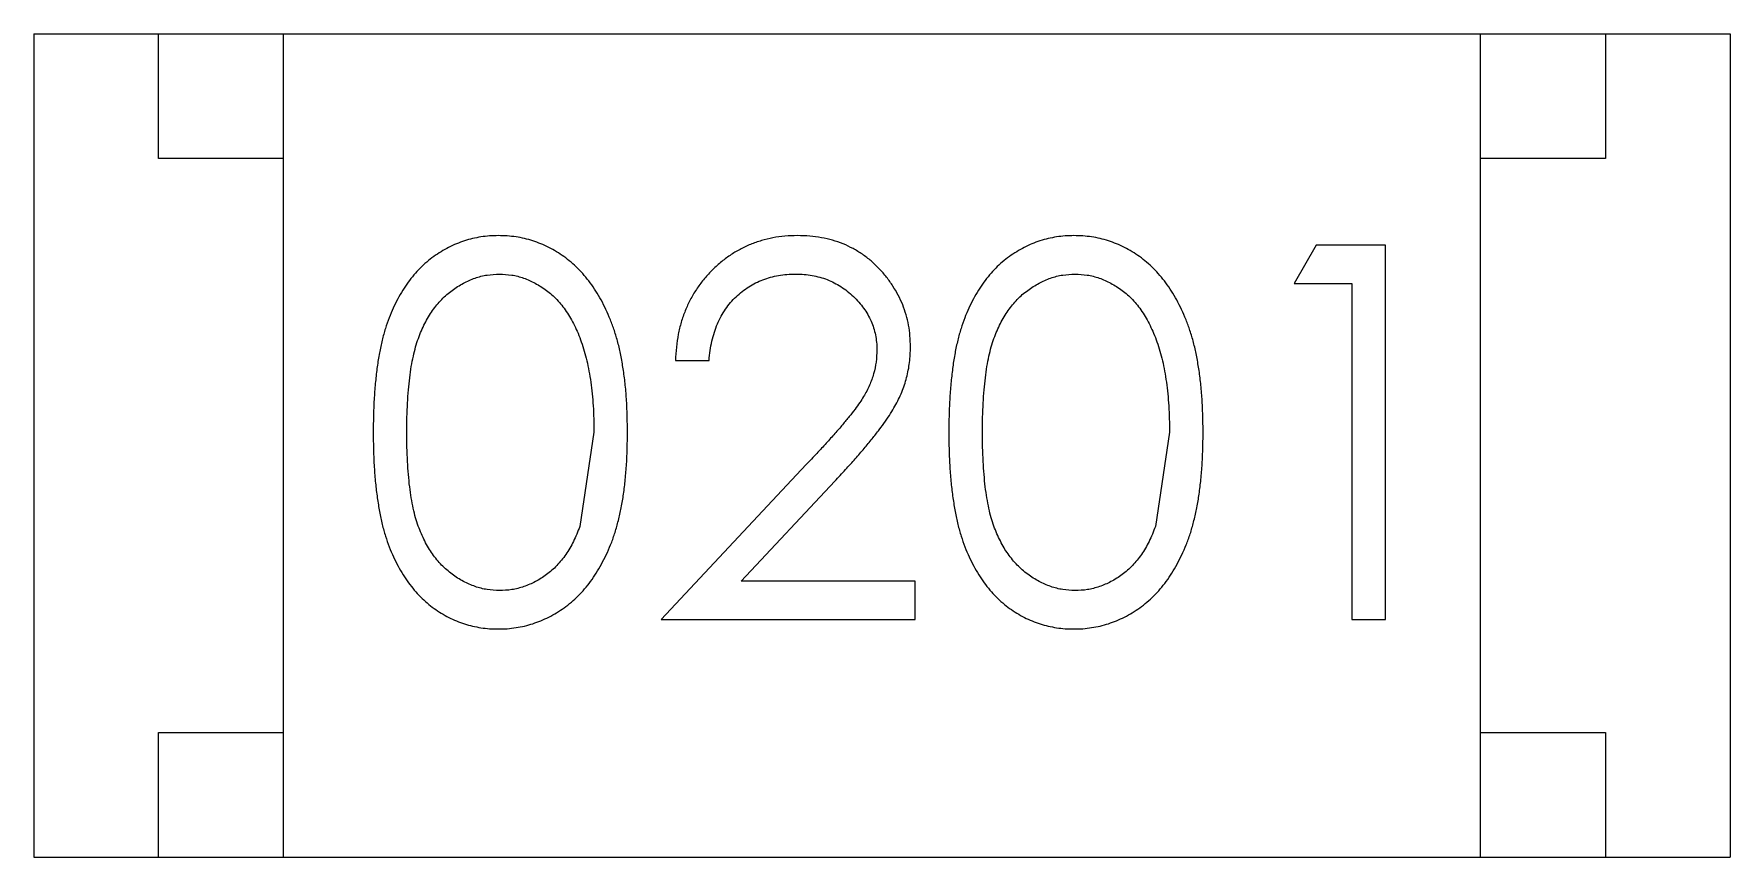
# Model space of a CAD drawing. Header units: inches. Extents: x 246 to 500, y -220 to -17.
# Drawn here: x 474.865 to 475.545, y -162.174 to -161.844 of the extents above; entities that cross this region are included whole.
import ezdxf

# ---------------------------------------------------------------- set-up
doc = ezdxf.new("R2010")
doc.units = ezdxf.units.IN
doc.header["$LTSCALE"] = 1.21
doc.header["$MEASUREMENT"] = 0
doc.layers.get('0').update_dxf_attribs({"linetype": 'CONTINUOUS'})

msp = doc.modelspace()

# ---------------------------------------------------------------- linework, layer by layer
at = {"color": 7, "linetype": 'Continuous'}
for p, q in [((474.865, -161.8438), (475.545, -161.8438)), ((474.865, -161.8438), (474.865, -162.1738)), ((474.915, -161.8938), (474.915, -161.8438)), ((474.965, -162.1738), (474.965, -161.8438)), ((475.445, -162.1738), (475.445, -161.8438)), ((475.495, -161.8438), (475.495, -161.8938)), ((475.545, -161.8438), (475.545, -162.1738)), ((474.965, -161.8938), (474.915, -161.8938)), ((475.495, -161.8938), (475.445, -161.8938)), ((475.37908, -161.92851), (475.37027, -161.9439)), ((475.40681, -161.92851), (475.37908, -161.92851)), ((475.40681, -162.07851), (475.40681, -161.92851)), ((475.37027, -161.9439), (475.39335, -161.9439)), ((475.39335, -161.9439), (475.39335, -162.07851)), ((475.1222, -161.97467), (475.13566, -161.97467)), ((475.0895, -162.00351), (475.08383, -162.04122)), ((475.32027, -162.00351), (475.31459, -162.04122)), ((475.1746, -162.01643), (475.11643, -162.07851)), ((475.14855, -162.06313), (475.18608, -162.02308)), ((475.21835, -162.06313), (475.14855, -162.06313)), ((475.21835, -162.07851), (475.21835, -162.06313)), ((475.11643, -162.07851), (475.21835, -162.07851)), ((475.39335, -162.07851), (475.40681, -162.07851)), ((474.915, -162.1238), (474.965, -162.1238)), ((474.915, -162.1738), (474.915, -162.1238)), ((475.445, -162.1238), (475.495, -162.1238)), ((475.495, -162.1238), (475.495, -162.1738)), ((474.865, -162.1738), (475.545, -162.1738))]:
    msp.add_line(p, q, dxfattribs=at)
for points, knots in [([(475.05119, -161.92467), (475.05001, -161.92469), (475.04768, -161.92473), (475.04422, -161.92514), (475.04085, -161.92579), (475.03756, -161.92674), (475.03435, -161.92789), (475.03123, -161.92936), (475.0282, -161.93107), (475.02524, -161.93302), (475.02244, -161.93524), (475.01977, -161.93768), (475.01731, -161.94041), (475.01498, -161.94336), (475.01284, -161.94658), (475.0108, -161.95002), (475.00898, -161.95372), (475.00731, -161.95769), (475.00583, -161.96199), (475.00455, -161.96669), (475.00343, -161.9718), (475.00258, -161.97735), (475.00189, -161.98331), (475.00139, -161.98969), (475.00108, -161.9965), (475.00106, -162.00117), (475.00104, -162.00357)], [0, 0, 0, 0, 0.033742, 0.066533, 0.099153, 0.13154, 0.164087, 0.196563, 0.229707, 0.263315, 0.297504, 0.331686, 0.366482, 0.4021, 0.438958, 0.476748, 0.515985, 0.556589, 0.599519, 0.645765, 0.695487, 0.748721, 0.805687, 0.866754, 0.931405, 1, 1, 1, 1]), ([(475.10297, -162.00357), (475.10294, -162.00127), (475.10288, -161.99678), (475.1026, -161.99021), (475.10206, -161.98401), (475.10131, -161.97816), (475.10035, -161.97269), (475.0992, -161.96756), (475.09778, -161.96282), (475.0962, -161.95839), (475.09436, -161.95431), (475.09246, -161.95047), (475.09034, -161.94692), (475.08811, -161.94361), (475.08568, -161.94059), (475.08312, -161.9378), (475.0804, -161.93529), (475.07752, -161.93306), (475.07455, -161.93106), (475.07145, -161.92936), (475.06829, -161.9279), (475.06502, -161.92673), (475.06169, -161.92579), (475.05827, -161.92513), (475.05476, -161.92473), (475.05239, -161.92469), (475.05119, -161.92467)], [0, 0, 0, 0, 0.065278, 0.127205, 0.186168, 0.241675, 0.294115, 0.343609, 0.390387, 0.434463, 0.476646, 0.517002, 0.555936, 0.593716, 0.630057, 0.665601, 0.700745, 0.734917, 0.768681, 0.802087, 0.834849, 0.867433, 0.900138, 0.932806, 0.966212, 1, 1, 1, 1]), ([(475.17111, -161.92467), (475.16944, -161.92471), (475.16615, -161.92478), (475.16131, -161.92545), (475.15669, -161.92658), (475.15226, -161.92809), (475.14805, -161.93011), (475.14403, -161.93252), (475.1402, -161.93538), (475.13666, -161.93869), (475.13339, -161.94229), (475.13051, -161.94619), (475.12808, -161.95035), (475.12605, -161.95475), (475.12442, -161.95937), (475.12326, -161.96426), (475.12246, -161.96937), (475.12228, -161.97288), (475.1222, -161.97467)], [0, 0, 0, 0, 0.06445, 0.126725, 0.187421, 0.247417, 0.306749, 0.366595, 0.427749, 0.490235, 0.553031, 0.614805, 0.676505, 0.738096, 0.801021, 0.864897, 0.931209, 1, 1, 1, 1]), ([(475.21643, -161.96926), (475.21638, -161.96778), (475.2163, -161.96486), (475.21572, -161.96054), (475.21471, -161.9564), (475.21338, -161.95237), (475.21157, -161.94853), (475.20941, -161.94484), (475.20687, -161.94126), (475.20394, -161.93791), (475.20074, -161.93477), (475.19719, -161.9321), (475.19344, -161.9298), (475.18945, -161.92788), (475.1852, -161.92645), (475.18071, -161.92543), (475.17599, -161.92478), (475.17276, -161.92471), (475.17111, -161.92467)], [0, 0, 0, 0, 0.06271, 0.123347, 0.183401, 0.242828, 0.302097, 0.36242, 0.423725, 0.487032, 0.550491, 0.612709, 0.674265, 0.73617, 0.799211, 0.863483, 0.930525, 1, 1, 1, 1]), ([(475.28196, -161.92467), (475.28078, -161.92469), (475.27845, -161.92473), (475.27499, -161.92514), (475.27162, -161.92579), (475.26833, -161.92674), (475.26512, -161.92789), (475.262, -161.92936), (475.25897, -161.93107), (475.25601, -161.93302), (475.25321, -161.93524), (475.25053, -161.93768), (475.24808, -161.94041), (475.24575, -161.94336), (475.24361, -161.94658), (475.24157, -161.95002), (475.23975, -161.95372), (475.23808, -161.95769), (475.2366, -161.96199), (475.23532, -161.96669), (475.23419, -161.9718), (475.23335, -161.97735), (475.23266, -161.98331), (475.23216, -161.9897), (475.23185, -161.9965), (475.23183, -162.00117), (475.23181, -162.00357)], [0, 0, 0, 0, 0.033742, 0.066533, 0.099153, 0.13154, 0.164087, 0.196563, 0.229707, 0.263315, 0.297504, 0.331686, 0.366482, 0.4021, 0.438958, 0.476748, 0.515985, 0.556589, 0.599519, 0.645765, 0.695487, 0.748721, 0.805687, 0.866754, 0.931405, 1, 1, 1, 1]), ([(475.33373, -162.00357), (475.33371, -162.00127), (475.33365, -161.99678), (475.33337, -161.99021), (475.33283, -161.98401), (475.33208, -161.97816), (475.33112, -161.97269), (475.32997, -161.96756), (475.32855, -161.96282), (475.32696, -161.95839), (475.32513, -161.95431), (475.32323, -161.95047), (475.32111, -161.94692), (475.31888, -161.94361), (475.31645, -161.94059), (475.31389, -161.9378), (475.31117, -161.93529), (475.30829, -161.93306), (475.30532, -161.93106), (475.30222, -161.92936), (475.29905, -161.9279), (475.29579, -161.92673), (475.29246, -161.92579), (475.28904, -161.92513), (475.28553, -161.92473), (475.28316, -161.92469), (475.28196, -161.92467)], [0, 0, 0, 0, 0.065278, 0.127205, 0.186168, 0.241675, 0.294115, 0.343609, 0.390387, 0.434463, 0.476646, 0.517002, 0.555936, 0.593716, 0.630057, 0.665601, 0.700745, 0.734917, 0.768681, 0.802087, 0.834849, 0.867433, 0.900138, 0.932806, 0.966212, 1, 1, 1, 1]), ([(475.0145, -162.00351), (475.01451, -162.0015), (475.01452, -161.99759), (475.01478, -161.99193), (475.01512, -161.98665), (475.01564, -161.98175), (475.01624, -161.97722), (475.01707, -161.97309), (475.01797, -161.96932), (475.01907, -161.96591), (475.02032, -161.9628), (475.02167, -161.95989), (475.02317, -161.9572), (475.0248, -161.95469), (475.02654, -161.95236), (475.02843, -161.95023), (475.03045, -161.94829), (475.03332, -161.94604), (475.03706, -161.94369), (475.04176, -161.94154), (475.04666, -161.94031), (475.04998, -161.94014), (475.05164, -161.94005)], [0, 0, 0, 0, 0.073302, 0.142286, 0.206253, 0.266017, 0.321612, 0.372532, 0.419497, 0.462398, 0.502825, 0.541489, 0.579034, 0.615143, 0.650298, 0.684912, 0.718701, 0.752189, 0.817245, 0.879117, 0.939613, 1, 1, 1, 1]), ([(475.05164, -161.94005), (475.05328, -161.94014), (475.05656, -161.94031), (475.06142, -161.94155), (475.06608, -161.9437), (475.06983, -161.94603), (475.0727, -161.94833), (475.07474, -161.95033), (475.0767, -161.95255), (475.0785, -161.95503), (475.08019, -161.95774), (475.08174, -161.96069), (475.08319, -161.96387), (475.08451, -161.96729), (475.08567, -161.97097), (475.08675, -161.97487), (475.08755, -161.97904), (475.0883, -161.98345), (475.0888, -161.98811), (475.08926, -161.99302), (475.08943, -161.99818), (475.08948, -162.00171), (475.0895, -162.00351)], [0, 0, 0, 0, 0.059689, 0.119507, 0.181075, 0.246162, 0.279894, 0.314468, 0.350403, 0.387474, 0.426147, 0.466624, 0.508745, 0.553328, 0.600058, 0.649177, 0.700552, 0.754894, 0.811825, 0.871514, 0.934319, 1, 1, 1, 1]), ([(475.13566, -161.97467), (475.13579, -161.97333), (475.13603, -161.97073), (475.13678, -161.96696), (475.13772, -161.9634), (475.13895, -161.96008), (475.14047, -161.957), (475.14221, -161.95413), (475.1442, -161.95149), (475.14647, -161.94912), (475.14893, -161.947), (475.15154, -161.94512), (475.15432, -161.94355), (475.15726, -161.94228), (475.16034, -161.94129), (475.16356, -161.94056), (475.16695, -161.94014), (475.16925, -161.94008), (475.17042, -161.94005)], [0, 0, 0, 0, 0.073648, 0.143686, 0.210962, 0.275557, 0.338064, 0.399311, 0.4594, 0.51934, 0.579024, 0.637809, 0.695959, 0.754122, 0.813113, 0.873453, 0.935561, 1, 1, 1, 1]), ([(475.17042, -161.94005), (475.17155, -161.94008), (475.17375, -161.94014), (475.17698, -161.94057), (475.18008, -161.94126), (475.18305, -161.94225), (475.18589, -161.94352), (475.18859, -161.94507), (475.19114, -161.94691), (475.19356, -161.949), (475.19576, -161.95128), (475.19767, -161.95371), (475.19931, -161.95622), (475.20067, -161.95885), (475.20169, -161.96161), (475.20241, -161.96446), (475.20288, -161.96742), (475.20294, -161.96944), (475.20297, -161.97046)], [0, 0, 0, 0, 0.068027, 0.133505, 0.19695, 0.26027, 0.322741, 0.384982, 0.448465, 0.513424, 0.578224, 0.640011, 0.700094, 0.760067, 0.819012, 0.877878, 0.938035, 1, 1, 1, 1]), ([(475.24527, -162.00351), (475.24528, -162.0015), (475.24529, -161.99759), (475.24555, -161.99193), (475.24589, -161.98665), (475.24641, -161.98175), (475.247, -161.97722), (475.24784, -161.97309), (475.24874, -161.96932), (475.24984, -161.96591), (475.25109, -161.9628), (475.25244, -161.95989), (475.25394, -161.9572), (475.25557, -161.95469), (475.25731, -161.95236), (475.2592, -161.95023), (475.26122, -161.94829), (475.26409, -161.94604), (475.26783, -161.94369), (475.27253, -161.94154), (475.27743, -161.94031), (475.28075, -161.94014), (475.28241, -161.94005)], [0, 0, 0, 0, 0.073302, 0.142286, 0.206253, 0.266017, 0.321612, 0.372532, 0.419497, 0.462398, 0.502825, 0.541489, 0.579034, 0.615143, 0.650298, 0.684912, 0.718701, 0.752189, 0.817245, 0.879117, 0.939613, 1, 1, 1, 1]), ([(475.28241, -161.94005), (475.28405, -161.94014), (475.28733, -161.94031), (475.29219, -161.94155), (475.29685, -161.9437), (475.3006, -161.94603), (475.30347, -161.94833), (475.30551, -161.95033), (475.30747, -161.95255), (475.30927, -161.95503), (475.31096, -161.95774), (475.31251, -161.96069), (475.31396, -161.96387), (475.31528, -161.96729), (475.31644, -161.97097), (475.31752, -161.97487), (475.31832, -161.97904), (475.31907, -161.98345), (475.31957, -161.98811), (475.32003, -161.99302), (475.3202, -161.99818), (475.32025, -162.00171), (475.32027, -162.00351)], [0, 0, 0, 0, 0.059689, 0.119507, 0.181075, 0.246162, 0.279894, 0.314468, 0.350403, 0.387474, 0.426147, 0.466624, 0.508745, 0.553328, 0.600058, 0.649177, 0.700552, 0.754894, 0.811825, 0.871514, 0.934319, 1, 1, 1, 1]), ([(475.18608, -162.02308), (475.18751, -162.02154), (475.19029, -162.01857), (475.19423, -162.01422), (475.19779, -162.01008), (475.20099, -162.0062), (475.20384, -162.00258), (475.20631, -161.99919), (475.20841, -161.99604), (475.21074, -161.99222), (475.21306, -161.98747), (475.21498, -161.98158), (475.21621, -161.97549), (475.21635, -161.97135), (475.21643, -161.96926)], [0, 0, 0, 0, 0.09953, 0.192079, 0.277712, 0.357454, 0.429648, 0.495771, 0.555538, 0.608657, 0.707578, 0.804328, 0.901298, 1, 1, 1, 1]), ([(475.20297, -161.97046), (475.2029, -161.97209), (475.20278, -161.97532), (475.20174, -161.98011), (475.20004, -161.98476), (475.19806, -161.98857), (475.19601, -161.99169), (475.19413, -161.99438), (475.19178, -161.9973), (475.18913, -162.00058), (475.18604, -162.00412), (475.18258, -162.00797), (475.17874, -162.01212), (475.17602, -162.01496), (475.1746, -162.01643)], [0, 0, 0, 0, 0.088014, 0.174976, 0.2638, 0.355443, 0.406413, 0.465519, 0.533076, 0.609353, 0.693899, 0.787171, 0.889197, 1, 1, 1, 1]), ([(475.00104, -162.00357), (475.00106, -162.00596), (475.00108, -162.0106), (475.00139, -162.01736), (475.00189, -162.02372), (475.00261, -162.02966), (475.00351, -162.0352), (475.00456, -162.04034), (475.00589, -162.04506), (475.0074, -162.0494), (475.0091, -162.0534), (475.01095, -162.05712), (475.01296, -162.06059), (475.01515, -162.06379), (475.01745, -162.06677), (475.01992, -162.06949), (475.02258, -162.07193), (475.02536, -162.07413), (475.02829, -162.07605), (475.0313, -162.07773), (475.03439, -162.0792), (475.0376, -162.08032), (475.04087, -162.08124), (475.04422, -162.08189), (475.04768, -162.0823), (475.05001, -162.08234), (475.05119, -162.08236)], [0, 0, 0, 0, 0.068113, 0.132564, 0.193427, 0.250218, 0.303569, 0.353576, 0.400235, 0.443586, 0.484619, 0.524292, 0.56238, 0.599049, 0.63494, 0.669782, 0.704009, 0.737842, 0.771098, 0.803896, 0.836415, 0.868639, 0.900715, 0.933378, 0.966213, 1, 1, 1, 1]), ([(475.05164, -162.06698), (475.04999, -162.06689), (475.04669, -162.06673), (475.04182, -162.06543), (475.03707, -162.06335), (475.03331, -162.06097), (475.03046, -162.05867), (475.0284, -162.05675), (475.02652, -162.0546), (475.02474, -162.05229), (475.0231, -162.04978), (475.02164, -162.04706), (475.02029, -162.04417), (475.01904, -162.04105), (475.01795, -162.03764), (475.01702, -162.03388), (475.01627, -162.02973), (475.01559, -162.02522), (475.01513, -162.02033), (475.01478, -162.01506), (475.01452, -162.00941), (475.01451, -162.00552), (475.0145, -162.00351)], [0, 0, 0, 0, 0.060034, 0.120278, 0.182348, 0.247919, 0.281641, 0.315701, 0.350322, 0.385703, 0.421819, 0.459196, 0.497866, 0.538301, 0.58121, 0.628183, 0.679403, 0.734699, 0.794074, 0.858416, 0.927049, 1, 1, 1, 1]), ([(475.05119, -162.08236), (475.05239, -162.08234), (475.05476, -162.08231), (475.05827, -162.08186), (475.06171, -162.08121), (475.06506, -162.08027), (475.06831, -162.07905), (475.07152, -162.07763), (475.0746, -162.07586), (475.07762, -162.07389), (475.08051, -162.07163), (475.08324, -162.06909), (475.08584, -162.06633), (475.08824, -162.06327), (475.0905, -162.05997), (475.09257, -162.05641), (475.0945, -162.05261), (475.09627, -162.04854), (475.09789, -162.04416), (475.09921, -162.0394), (475.10039, -162.03431), (475.10135, -162.02887), (475.10205, -162.02305), (475.1026, -162.01687), (475.10288, -162.01034), (475.10294, -162.00587), (475.10297, -162.00357)], [0, 0, 0, 0, 0.033824, 0.067298, 0.10028, 0.133019, 0.165736, 0.198792, 0.232372, 0.266409, 0.301016, 0.336196, 0.371972, 0.408574, 0.446394, 0.485225, 0.525372, 0.567224, 0.611081, 0.65775, 0.70702, 0.759235, 0.814484, 0.873227, 0.934937, 1, 1, 1, 1]), ([(475.23181, -162.00357), (475.23183, -162.00596), (475.23185, -162.0106), (475.23216, -162.01736), (475.23265, -162.02372), (475.23338, -162.02966), (475.23428, -162.0352), (475.23533, -162.04034), (475.23666, -162.04506), (475.23817, -162.0494), (475.23987, -162.0534), (475.24172, -162.05712), (475.24373, -162.06059), (475.24592, -162.06379), (475.24822, -162.06677), (475.25069, -162.06949), (475.25335, -162.07193), (475.25613, -162.07413), (475.25906, -162.07605), (475.26207, -162.07773), (475.26516, -162.0792), (475.26836, -162.08032), (475.27163, -162.08124), (475.27499, -162.08189), (475.27845, -162.0823), (475.28078, -162.08234), (475.28196, -162.08236)], [0, 0, 0, 0, 0.068113, 0.132564, 0.193427, 0.250218, 0.303569, 0.353576, 0.400235, 0.443586, 0.484619, 0.524292, 0.56238, 0.599049, 0.63494, 0.669782, 0.704009, 0.737842, 0.771098, 0.803896, 0.836415, 0.868639, 0.900715, 0.933378, 0.966213, 1, 1, 1, 1]), ([(475.28241, -162.06698), (475.28076, -162.06689), (475.27746, -162.06673), (475.27258, -162.06543), (475.26784, -162.06335), (475.26408, -162.06097), (475.26123, -162.05867), (475.25917, -162.05675), (475.25729, -162.0546), (475.25551, -162.05229), (475.25387, -162.04978), (475.25241, -162.04706), (475.25105, -162.04417), (475.24981, -162.04105), (475.24872, -162.03764), (475.24779, -162.03388), (475.24703, -162.02973), (475.24636, -162.02522), (475.2459, -162.02033), (475.24555, -162.01506), (475.24529, -162.00941), (475.24528, -162.00552), (475.24527, -162.00351)], [0, 0, 0, 0, 0.060034, 0.120278, 0.182348, 0.247919, 0.281641, 0.315701, 0.350322, 0.385703, 0.421819, 0.459196, 0.497866, 0.538301, 0.58121, 0.628183, 0.679403, 0.734699, 0.794074, 0.858416, 0.927049, 1, 1, 1, 1]), ([(475.28196, -162.08236), (475.28316, -162.08234), (475.28553, -162.08231), (475.28904, -162.08186), (475.29248, -162.08121), (475.29583, -162.08028), (475.29908, -162.07905), (475.30229, -162.07763), (475.30537, -162.07586), (475.30839, -162.07389), (475.31128, -162.07163), (475.31401, -162.06909), (475.31661, -162.06633), (475.31901, -162.06327), (475.32127, -162.05997), (475.32333, -162.05641), (475.32527, -162.05261), (475.32704, -162.04854), (475.32866, -162.04416), (475.32998, -162.0394), (475.33116, -162.03431), (475.33212, -162.02887), (475.33282, -162.02305), (475.33337, -162.01688), (475.33365, -162.01034), (475.33371, -162.00587), (475.33373, -162.00357)], [0, 0, 0, 0, 0.033824, 0.067298, 0.10028, 0.133019, 0.165736, 0.198792, 0.232372, 0.266409, 0.301016, 0.336196, 0.371972, 0.408574, 0.446394, 0.485225, 0.525372, 0.567224, 0.611081, 0.65775, 0.70702, 0.759235, 0.814484, 0.873227, 0.934937, 1, 1, 1, 1]), ([(475.08383, -162.04122), (475.08344, -162.04227), (475.08268, -162.04432), (475.08135, -162.04725), (475.07989, -162.04998), (475.07828, -162.0525), (475.07653, -162.05481), (475.07468, -162.05695), (475.07267, -162.05886), (475.06987, -162.0611), (475.06618, -162.06346), (475.06147, -162.06545), (475.05662, -162.06677), (475.0533, -162.06691), (475.05164, -162.06698)], [0, 0, 0, 0, 0.075949, 0.148549, 0.218996, 0.286119, 0.351826, 0.416074, 0.478265, 0.540325, 0.660405, 0.774606, 0.887187, 1, 1, 1, 1]), ([(475.31459, -162.04122), (475.31421, -162.04227), (475.31345, -162.04432), (475.31212, -162.04725), (475.31066, -162.04998), (475.30905, -162.0525), (475.3073, -162.05481), (475.30545, -162.05695), (475.30344, -162.05886), (475.30064, -162.0611), (475.29695, -162.06346), (475.29224, -162.06545), (475.28739, -162.06677), (475.28407, -162.06691), (475.28241, -162.06698)], [0, 0, 0, 0, 0.075949, 0.148549, 0.218996, 0.286119, 0.351826, 0.416074, 0.478265, 0.540325, 0.660405, 0.774606, 0.887187, 1, 1, 1, 1])]:
    msp.add_open_spline(points, degree=3, knots=knots, dxfattribs=at)

doc.saveas('drawing.dxf')
